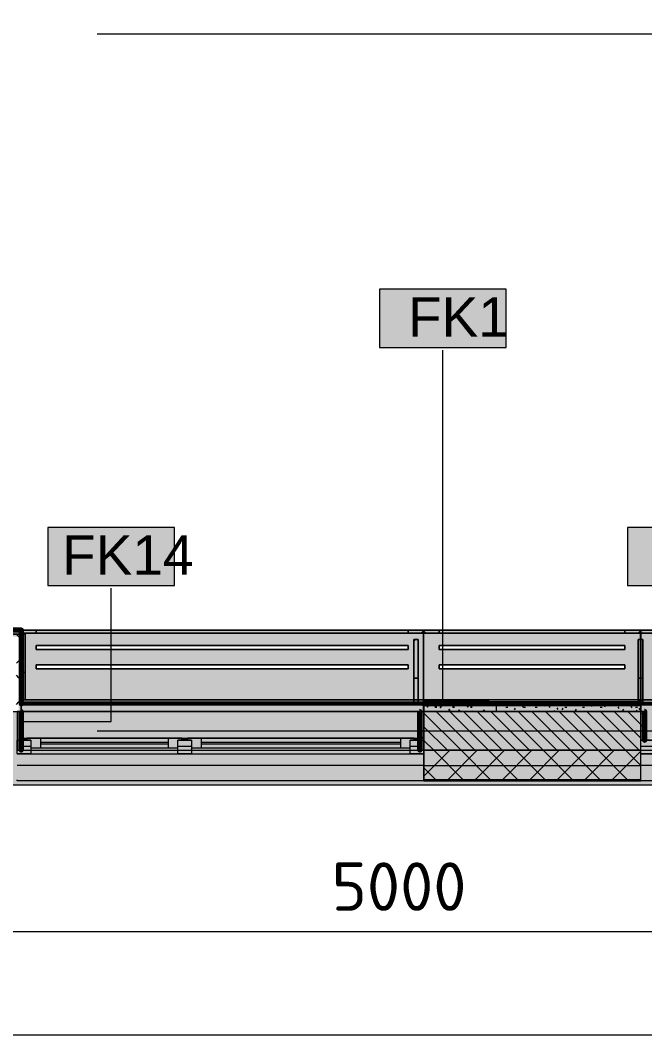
# Model space of a CAD drawing. Header units: millimetres. Extents: x -3817 to 677485, y -22715 to 103890.
# Drawn here: x 34130 to 37354, y 343 to 5581 of the extents above; entities that cross this region are included whole.
import ezdxf

# ---------------------------------------------------------------- set-up
doc = ezdxf.new("R2010")
doc.units = ezdxf.units.MM
doc.layers.add('PDF _Геометрия', color=7, linetype='Continuous', true_color=0x1d1d1d)
doc.layers.add('PDF _Сплошная заливка', color=7, linetype='Continuous', true_color=0xffffff)
doc.layers.add('PDF _Текст', color=7, linetype='Continuous')
doc.styles.add('PDF GOST-Common', font='arial.ttf')
doc.styles.add('PDF ISOCPEUR', font='isocpeur.ttf')

msp = doc.modelspace()

# ---------------------------------------------------------------- hatches: boundary and pattern name
at = {"layer": 'PDF _Сплошная заливка', "transparency": 33554559}
for points in [[(34131.7, 2411.3), (34135.3, 2412.3), (34134.3, 2431.3), (33233.3, 2431.3), (33233.3, 2411.3), (34122.2, 2411.3)], [(34059.3, 2398.8), (34134.3, 2398.8), (34134.3, 2411.3), (33853.3, 2411.3), (33853.3, 2398.8)], [(34134.3, 2011.3), (34134.3, 2398.8), (34121.8, 2398.8), (34121.8, 2011.3), (34131.9, 2011.3)], [(36556.1, 2011.3), (37333.3, 2011.3), (37333.3, 2051.3), (36213.3, 2051.3), (36213.3, 2011.3)], [(37331.9, 2052.3), (37333.3, 2052.3), (37331.9, 2072.3), (37320.8, 2072.3), (37320.8, 2052.3)], [(34943.3, 1823.3), (34943.3, 1863.3), (34963.3, 1863.3), (34963.3, 1873.3), (34163.3, 1872.4), (34163.3, 1863.3), (34183.3, 1863.3), (34183.3, 1823.3)], [(35013.3, 1823.3), (36143.3, 1823.3), (36143.3, 1863.3), (36163.3, 1863.3), (36163.3, 1873.3), (34993.3, 1872.4), (34993.3, 1863.3), (35013.3, 1863.3), (35013.3, 1831.3)], [(38163.3, 1811.3), (38233.3, 1811.3), (38233.3, 1863.3), (38213.3, 1863.3), (38213.3, 1831.3), (38163.3, 1831.3), (38163.3, 1823.3), (37403.3, 1823.3), (37403.3, 1831.3), (37333.3, 1831.3), (37333.3, 1811.3), (37403.3, 1811.3)], [(34113.3, 1653.4), (36213.3, 1653.4), (36213.3, 1811.3), (34113.3, 1811.3), (34113.3, 1658.3)], [(35013.3, 1811.3), (36192.3, 1811.3), (36192.3, 1831.3), (36143.3, 1831.3), (36143.3, 1823.3), (35013.3, 1823.3), (35013.3, 1831.3), (34943.3, 1831.3), (34943.3, 1823.3), (34183.3, 1823.3), (34183.3, 1831.3), (34134.3, 1831.3), (34134.3, 1811.3), (34943.3, 1811.3)], [(37333.3, 1653.4), (38233.3, 1653.4), (38233.3, 1811.3), (37333.3, 1811.3), (37333.3, 1658.3)], [(16753.3, 1631.4), (39003.3, 1631.4), (39003.3, 1653.4), (133.3, 1653.4), (133.3, 1631.4), (16175.8, 1631.4)]]:
    msp.add_hatch(color=256, dxfattribs=at).paths.add_polyline_path(points)
at = {"layer": 'PDF _Сплошная заливка', "true_color": 0xf4f2ee, "transparency": 33554559}
h = msp.add_hatch(color=7, dxfattribs=at)
h.paths.add_polyline_path([(34147.7, 2416.3), (34211.9, 2416.3), (34211.7, 2432.3), (34135.3, 2431.3), (34135.3, 2428.8)], flags=0)
h.paths.add_polyline_path([(36131.9, 2416.3), (36195.9, 2416.3), (36211.6, 2432.3), (36131.9, 2432.3), (36131.9, 2429.2)], flags=0)
at = {"layer": 'PDF _Сплошная заливка', "true_color": 0xeae6de, "transparency": 33554559}
h = msp.add_hatch(color=254, dxfattribs=at)
h.paths.add_polyline_path([(34154.8, 2072.4), (36160.8, 2072.4), (36160.8, 2384.3), (36184.8, 2384.3), (36184.8, 2072.4), (36211.7, 2073), (36211.7, 2416.3), (34135.3, 2416.3), (34135.3, 2412.3), (34154.8, 2412.3), (34154.8, 2118.6)], flags=0)
h.paths.add_polyline_path([(36131.9, 2232.3), (34211.7, 2232.3), (34211.7, 2252.3), (36131.9, 2252.3)], flags=0)
h.paths.add_polyline_path([(35197.4, 2332.3), (34211.7, 2332.3), (34211.7, 2352.3), (36131.9, 2352.3), (36131.9, 2332.3), (36081.9, 2332.3)], flags=0)
at = {"layer": 'PDF _Сплошная заливка', "true_color": 0xf9f8f6, "transparency": 33554559}
h = msp.add_hatch(color=7, dxfattribs=at)
h.paths.add_polyline_path([(34154.8, 2212.3), (34154.8, 2403.5), (34147.7, 2412.3), (34135.3, 2411.3), (34135.3, 2212.3)], flags=0)
h.paths.add_polyline_path([(34154.8, 2409.3), (34154.8, 2412.3), (34151.7, 2412.3)], flags=0)
for points in [[(35197.4, 2416.3), (36131.9, 2416.3), (36131.9, 2432.3), (34211.9, 2432.3), (34211.9, 2416.3), (34518, 2416.3)], [(36556.1, 2416.3), (37251.9, 2416.3), (37251.9, 2432.3), (36291.9, 2432.3), (36291.9, 2416.3), (36364.6, 2416.3)]]:
    msp.add_hatch(color=7, dxfattribs=at).paths.add_polyline_path(points)
at = {"layer": 'PDF _Сплошная заливка', "true_color": 0xf4f2ee, "transparency": 33554559}
h = msp.add_hatch(color=7, dxfattribs=at)
h.paths.add_polyline_path([(36291.7, 2416.3), (36291.9, 2416.3), (36291.7, 2432.3), (36211.9, 2432), (36227.7, 2416.3)], flags=0)
h.paths.add_polyline_path([(36211.9, 2416.3), (36218.8, 2416.3), (36211.9, 2431.7), (36211.9, 2416.3)], flags=0)
h.paths.add_polyline_path([(37315.9, 2416.3), (37331.9, 2432.3), (37251.9, 2432.3), (37251.9, 2416.3)], flags=0)
h.paths.add_polyline_path([(37331.9, 2416.3), (37331.9, 2432.3), (37324.8, 2416.3)], flags=0)
at = {"layer": 'PDF _Сплошная заливка', "true_color": 0xeae6de, "transparency": 33554559}
h = msp.add_hatch(color=254, dxfattribs=at)
h.paths.add_polyline_path([(36291.7, 2072.3), (37320.8, 2074.1), (37320.8, 2384.3), (37331.9, 2384.3), (37331.9, 2416.3), (36211.9, 2416.3), (36211.9, 2072.3)], flags=0)
h.paths.add_polyline_path([(36556.1, 2232.3), (36291.7, 2232.3), (36291.7, 2252.3), (37251.9, 2252.3), (37251.9, 2232.3)], flags=0)
h.paths.add_polyline_path([(37231.9, 2332.3), (36291.7, 2332.3), (36291.7, 2352.3), (37251.9, 2352.3), (37251.9, 2332.3)], flags=0)
at = {"layer": 'PDF _Сплошная заливка', "true_color": 0xf4f2ee, "transparency": 33554559}
h = msp.add_hatch(color=7, dxfattribs=at)
h.paths.add_polyline_path([(37413, 2416.3), (37413.3, 2416.3), (37413, 2432.3), (37333.3, 2432), (37349, 2416.3)], flags=0)
h.paths.add_polyline_path([(37340.1, 2416.3), (37345.8, 2416.3), (37333.3, 2431.7), (37333.3, 2416.3)], flags=0)
h.paths.add_polyline_path([(38197.3, 2416.3), (38213.3, 2432.3), (38132.9, 2432.3), (38133.5, 2416.3)], flags=0)
h.paths.add_polyline_path([(38213.3, 2416.3), (38213.3, 2432.3), (38200.5, 2416.3), (38206.2, 2416.3)], flags=0)
at = {"layer": 'PDF _Сплошная заливка', "true_color": 0xeae6de, "transparency": 33554559}
h = msp.add_hatch(color=254, dxfattribs=at)
h.paths.add_polyline_path([(38212.3, 2072.3), (38213.3, 2416.3), (37333.3, 2416.3), (37333.3, 2384.3), (37344.8, 2384.3), (37344.8, 2072.3), (38160.8, 2072.3), (38160.8, 2333.3), (38184.8, 2331.3), (38184.8, 2072.3)], flags=0)
h.paths.add_polyline_path([(38133.5, 2232.3), (37413, 2232.3), (37413, 2252.3), (38133.5, 2252.3)], flags=0)
h.paths.add_polyline_path([(37413, 2332.3), (37413, 2352.3), (38133.5, 2352.3), (38133.5, 2332.3), (37448.6, 2332.3)], flags=0)
at = {"layer": 'PDF _Сплошная заливка', "true_color": 0xf9f8f6, "transparency": 33554559}
h = msp.add_hatch(color=7, dxfattribs=at)
h.paths.add_polyline_path([(36162.1, 2184.3), (36184.8, 2184.3), (36184.8, 2384.3), (36173.5, 2384.3), (36160.8, 2368.4), (36160.8, 2184.3)], flags=0)
h.paths.add_polyline_path([(36160.8, 2381.2), (36163.9, 2384.3), (36160.8, 2384.3)], flags=0)
at = {"layer": 'PDF _Сплошная заливка', "true_color": 0xf4f2ee, "transparency": 33554559}
msp.add_hatch(color=7, dxfattribs=at).paths.add_polyline_path([(36160.8, 2052.3), (36184.8, 2052.3), (36184.8, 2184.3), (36160.8, 2184.3), (36160.8, 2072.3)])
h = msp.add_hatch(color=7, dxfattribs=at)
h.paths.add_polyline_path([(37344.8, 2052.3), (37344.8, 2184.3), (37333, 2184.3), (37333.3, 2052.3)], flags=0)
h.paths.add_polyline_path([(37320.8, 2072.3), (37331.9, 2072.3), (37331.9, 2184.3), (37320.8, 2184.3), (37320.8, 2074.1)], flags=0)
at = {"layer": 'PDF _Сплошная заливка', "transparency": 33554559}
h = msp.add_hatch(color=256, dxfattribs=at)
h.paths.add_polyline_path([(25678.3, 1831.3), (25678.3, 1863.3), (25657.3, 1863.3), (25657.3, 1872.3), (25628.3, 1872.3), (25628.3, 1863.3), (25608.3, 1863.3), (25608.3, 1831.3), (25658.3, 1831.3)], flags=0)
h.paths.add_polyline_path([(23708.3, 1831.3), (23778.3, 1831.3), (23778.3, 1863.3), (23758.3, 1863.3), (23758.3, 1872.3), (23728.3, 1872.3), (23728.3, 1863.3), (23708.3, 1863.3)], flags=0)
h.paths.add_polyline_path([(22948.3, 1831.3), (22948.3, 1863.3), (22928.3, 1863.3), (22928.3, 1872.3), (22899.3, 1872.3), (22897.5, 1863.3), (22878.3, 1863.3), (22878.3, 1831.3), (22928.3, 1831.3)], flags=0)
h.paths.add_polyline_path([(38213.3, 1831.3), (38212.3, 1872.3), (38183.3, 1872.3), (38183.3, 1863.3), (38163.3, 1863.3), (38163.3, 1831.3)], flags=0)
h.paths.add_polyline_path([(37403.3, 1831.3), (37403.3, 1863.3), (37383.3, 1863.3), (37383.3, 1872.3), (37354.3, 1872.3), (37353.3, 1863.3), (37333.3, 1863.3), (37333.3, 1831.3)], flags=0)
h.paths.add_polyline_path([(26653.3, 1831.3), (26723.3, 1831.3), (26723.3, 1863.3), (26703.3, 1863.3), (26703.3, 1872.3), (26674.3, 1872.3), (26673, 1863.3), (26653.3, 1863.3)], flags=0)
h.paths.add_polyline_path([(27532.3, 1831.3), (27553.3, 1831.3), (27553, 1863.3), (27532.3, 1863.3), (27532.3, 1872.3), (27503.3, 1872.3), (27503.3, 1863.3), (27483.3, 1863.3), (27483.3, 1831.3), (27503.3, 1831.3)], flags=0)
h.paths.add_polyline_path([(36163.3, 1831.3), (36192.3, 1831.3), (36192.3, 1872.4), (36163.3, 1870.4), (36163.3, 1863.3), (36143.3, 1863.3), (36143.3, 1831.3)], flags=0)
h.paths.add_polyline_path([(21803.3, 1831.3), (21853.3, 1831.3), (21853.3, 1863.3), (21832.3, 1863.3), (21832.3, 1872.3), (21803.3, 1872.3), (21803.3, 1863.3), (21783.3, 1863.3), (21783.3, 1831.3)], flags=0)
h.paths.add_polyline_path([(35013.3, 1831.3), (35013.3, 1863.3), (34993.3, 1863.3), (34993.3, 1872.4), (34963.3, 1872.4), (34963.3, 1863.3), (34943.3, 1863.3), (34943.3, 1831.3), (34993.3, 1831.3)], flags=0)
h.paths.add_polyline_path([(21023.3, 1831.3), (21023.3, 1863.3), (21003.3, 1863.3), (21003.3, 1872.3), (20974.3, 1872.3), (20973.3, 1863.3), (20953.3, 1863.3), (20953.5, 1831.3), (21003.3, 1831.3)], flags=0)
h.paths.add_polyline_path([(34183.3, 1831.3), (34183.3, 1863.3), (34163.3, 1863.3), (34163.3, 1872.4), (34134.3, 1872.4), (34134.3, 1831.3), (34163.3, 1831.3)], flags=0)
h.paths.add_polyline_path([(18333.3, 1851.3), (18333.3, 1831.3), (18403.3, 1831.3), (18403.3, 1852.9)], flags=0)
h.paths.add_polyline_path([(19553.3, 1831.3), (19603.3, 1831.3), (19603.3, 1863.3), (19582.3, 1863.3), (19582.3, 2016.3), (17524.3, 2016.3), (17523.3, 1863.3), (17503.3, 1863.3), (17503.3, 1831.3), (17573.3, 1833), (17573.3, 1863.3), (17553.3, 1863.3), (17553.3, 1873.3), (18353.3, 1873.3), (18353.3, 1863.3), (18333.3, 1863.3), (18333.3, 1851.3), (18403.3, 1852.9), (18403.3, 1863.3), (18383.3, 1863.3), (18383.3, 1873.3), (19553.3, 1873.3), (19553.3, 1863.3), (19533.3, 1863.3), (19533.3, 1831.3)], flags=0)
h.paths.add_polyline_path([(29453, 1831.3), (29453, 1863.3), (29432, 1863.3), (29432, 1872.3), (29403, 1872.3), (29403, 1863.3), (29383, 1863.3), (29383, 1831.3), (29433, 1831.3)], flags=0)
h.paths.add_polyline_path([(28574, 1831.3), (28623, 1831.3), (28623, 1863.3), (28603, 1863.3), (28603, 1872.3), (28574, 1872.3), (28573, 1863.3), (28553, 1863.3), (28553.2, 1831.3), (28573, 1831.3)], flags=0)
h.paths.add_polyline_path([(33203.3, 1831.3), (33253.3, 1831.3), (33253.3, 1863.3), (33232.3, 1863.3), (33232.3, 1872.3), (33203.3, 1872.3), (33203.3, 1863.3), (33183.3, 1863.3), (33183.3, 1831.3)], flags=0)
h.paths.add_polyline_path([(30453.3, 1831.3), (30523.3, 1831.3), (30523.3, 1863.3), (30503.3, 1863.3), (30503.3, 1872.3), (30474.3, 1872.3), (30473.3, 1863.3), (30453.3, 1863.3)], flags=0)
h.paths.add_polyline_path([(31353.3, 1831.3), (31353.3, 1863.3), (31333.3, 1863.3), (31333.3, 1872.3), (31303.3, 1872.3), (31303.3, 1863.3), (31283.3, 1863.3), (31283.3, 1831.3), (31333.3, 1831.3)], flags=0)
h.paths.add_polyline_path([(16753.3, 1831.3), (16753.3, 1863.3), (16732.3, 1863.3), (16733.3, 2011.3), (16753.3, 2011.3), (16753.3, 2016.3), (16020.3, 2016.3), (15853.3, 2051.3), (15853.3, 2011.3), (15874.3, 2011.3), (15873.3, 1863.3), (15853.3, 1863.3), (15853.3, 1831.3), (15923.3, 1831.3), (15923.3, 1863.3), (15903.3, 1863.3), (15903.3, 1873.3), (16703.3, 1873.3), (16703.3, 1863.3), (16683.3, 1863.3), (16683.3, 1831.3)], flags=0)
h.paths.add_polyline_path([(13003.3, 1831.3), (13073.3, 1831.3), (13073.3, 1863.3), (13053.3, 1863.3), (13053.3, 1873.3), (13853.3, 1873.3), (13853.3, 1863.3), (13833.3, 1863.3), (13833.3, 1831.3), (13903.3, 1831.3), (13903.3, 1863.3), (13883.3, 1863.3), (13883.3, 1873.3), (15053.3, 1873.3), (15053.3, 1863.3), (15033.3, 1863.3), (15033.3, 1831.3), (15103.3, 1831.3), (15103.3, 1863.3), (15082.3, 1863.3), (15082.3, 2051.2), (14752.4, 2016.3), (13024.1, 2016.3), (13023.3, 1863.3), (13006.2, 1863.3)], flags=0)
h.paths.add_polyline_path([(12253.3, 1831.3), (12253.3, 1863.3), (12232.3, 1863.3), (12233.3, 2011.3), (12403.3, 2011.3), (12403.3, 2051.3), (12383.3, 2051.3), (12383.3, 2016.3), (10528, 2016.3), (10173.3, 2051.3), (10173.3, 1863.3), (10153.3, 1863.3), (10153.3, 1831.3), (10223.3, 1831.3), (10223.3, 1863.3), (10203.3, 1863.3), (10203.3, 1873.3), (11003.3, 1873.3), (11003.3, 1863.3), (10983.3, 1863.3), (10983.3, 1831.3), (11053.3, 1831.3), (11053.3, 1863.3), (11033.3, 1863.3), (11033.3, 1873.3), (12203.3, 1873.3), (12203.3, 1863.3), (12183.3, 1863.3), (12183.3, 1831.3)], flags=0)
h.paths.add_polyline_path([(9403, 1831.3), (9403, 1863.3), (9382, 1863.3), (9383, 2011.3), (9582, 2012.3), (9582, 2016.3), (8523, 2016.3), (8523, 2051.3), (8503.3, 2051.3), (8503.3, 2011.3), (8524, 2011.3), (8523, 1863.3), (8503.3, 1863.3), (8503.3, 1831.3), (8573, 1831.3), (8573, 1863.3), (8553, 1863.3), (8553, 1873.3), (9353, 1873.3), (9353, 1863.3), (9333, 1863.3), (9333, 1831.3), (9383, 1831.3)], flags=0)
h.paths.add_polyline_path([(4803.3, 1831.3), (4873.3, 1831.3), (4873.3, 1863.3), (4853.3, 1863.3), (4853.3, 1873.3), (7023.3, 1873.3), (7023.3, 1863.3), (7003.3, 1863.3), (7003.3, 1831.3), (7073.3, 1831.3), (7073.3, 1863.3), (7052.3, 1863.3), (7052.3, 2016.3), (3994.3, 2016.3), (3993.3, 1851.3), (3973.3, 1851.3), (3973.3, 1831.3), (4043.3, 1831.3), (4043.3, 1863.3), (4023.3, 1863.3), (4023.3, 1873.3), (4823.3, 1873.3), (4823.3, 1863.3), (4803.3, 1863.3)], flags=0)
h.paths.add_polyline_path([(26653.3, 2011.3), (26671.8, 2011.3), (26671.8, 2051.3), (26653.3, 2050.9)], flags=0)
h.paths.add_polyline_path([(26403.3, 2011.3), (26596.8, 2011.3), (26596.8, 2051.3), (26403.3, 2051.3), (26403.3, 2044.9)], flags=0)
h.paths.add_polyline_path([(30053, 2011.3), (30398.3, 2011.3), (30398.3, 2051.3), (30053, 2051.3)], flags=0)
h.paths.add_polyline_path([(27553, 2011.3), (27553.2, 2011.3), (27553, 2034.6)], flags=0)
h.paths.add_polyline_path([(29433, 2011.3), (29453, 2011.3), (29453, 2051.3), (29433, 2051.3)], flags=0)
h.paths.add_polyline_path([(25678.3, 2011.3), (25678.3, 2051.3), (25657.5, 2051.3), (25658.3, 2011.3)], flags=0)
h.paths.add_polyline_path([(33853.3, 2011.3), (34059.3, 2011.3), (34059.3, 2051.3), (33853.3, 2051.3)], flags=0)
h.paths.add_polyline_path([(36211.9, 2011.3), (36213.3, 2011.3), (36211.9, 2051.3)], flags=0)
h.paths.add_polyline_path([(15496.5, 2011.3), (15778.3, 2011.3), (15778.3, 2051.3), (15178.3, 2051.3), (15178.3, 2011.3), (15430.5, 2011.3)], flags=0)
h.paths.add_polyline_path([(22897.5, 2011.3), (22897.5, 2051.3), (22878.3, 2051.3), (22878.3, 2011.3)], flags=0)
h.paths.add_polyline_path([(22753.3, 2011.3), (22823.3, 2011.3), (22823.3, 2051.3), (22753.3, 2051.3)], flags=0)
h.paths.add_polyline_path([(22153.3, 2011.3), (22153.3, 2051.3), (21928.3, 2051.3), (21928.3, 2011.3)], flags=0)
h.paths.add_polyline_path([(10061.7, 2011.3), (10078.3, 2011.3), (10078.3, 2051.3), (9678, 2051.3), (9678, 2011.3), (9869.6, 2011.3)], flags=0)
h.paths.add_polyline_path([(26672.8, 2011.3), (26673, 2011.3), (26672.8, 2051.3)], flags=0)
h.paths.add_polyline_path([(16903.3, 2011.3), (16903.3, 2051.3), (16828.3, 2051.3), (16828.3, 2011.3), (16855.1, 2011.3)], flags=0)
h.paths.add_polyline_path([(30473.3, 2011.3), (30473.3, 2051.3), (30453.3, 2051.3), (30453.3, 2011.3)], flags=0)
h.paths.add_polyline_path([(33253.3, 2011.3), (33253.3, 2051.3), (33233.3, 2051.3), (33233.3, 2011.3)], flags=0)
h.paths.add_polyline_path([(7903.3, 2011.3), (7903.3, 2051.3), (7148.3, 2051.3), (7148.3, 2011.3), (7224.2, 2011.3)], flags=0)
at = {"layer": 'PDF _Сплошная заливка', "true_color": 0xeae6de, "transparency": 33554559}
h = msp.add_hatch(color=254, dxfattribs=at)
h.paths.add_polyline_path([(36163.3, 1872.4), (36192.3, 1873.3), (36193.3, 2011.3), (36211.9, 2011.3), (36211.9, 2051.3), (34134.3, 2051.3), (34134.3, 1872.4), (36163.3, 1873.3)], flags=0)
h.paths.add_polyline_path([(34211.7, 2052.3), (36160.8, 2052.3), (36160.8, 2072.4), (34135.3, 2072.3), (34135.3, 2052.3), (34178.4, 2052.3)], flags=0)
h.paths.add_polyline_path([(36184.8, 2052.3), (36211.9, 2052.3), (36211.7, 2072.4), (36184.8, 2072.3)], flags=0)
h = msp.add_hatch(color=254, dxfattribs=at)
h.paths.add_polyline_path([(37354.3, 1872.3), (38212.3, 1873.3), (38212.3, 2051.3), (37333.3, 2051.3), (37333.3, 2011.3), (37354.3, 2011.3), (37354.3, 1873.3)], flags=0)
h.paths.add_polyline_path([(37914.7, 2052.3), (38160.8, 2052.3), (38160.8, 2072.3), (37344.8, 2072.3), (37344.8, 2052.3), (37413, 2052.3)], flags=0)
h.paths.add_polyline_path([(38212.3, 2052.3), (38211.7, 2072.3), (38184.8, 2072.3), (38184.8, 2052.3), (38212.2, 2052.3)], flags=0)
at = {"layer": 'PDF _Сплошная заливка', "transparency": 33554559}
h = msp.add_hatch(color=256, dxfattribs=at)
h.paths.add_polyline_path([(33853.3, 1811.3), (34113.3, 1811.3), (34113.3, 2011.3), (33853.3, 2011.2), (33853.3, 1811.4)], flags=0)
h.paths.add_polyline_path([(36213.3, 1811.3), (37333.3, 1811.3), (37333.3, 2011.3), (36213.3, 2011.3), (36213.3, 1831.3)], flags=0)
h = msp.add_hatch(color=256, dxfattribs=at)
h.paths.add_polyline_path([(30453.3, 1661.3), (30453.3, 1811.3), (29453, 1811.3), (29453, 1661.3)], flags=0)
h.paths.add_polyline_path([(36213.3, 1661.3), (37333.3, 1661.3), (37333.3, 1811.3), (36213.3, 1811.3), (36213.3, 1721.1)], flags=0)
h.paths.add_polyline_path([(38233.3, 1661.3), (39003.3, 1661.3), (39003.3, 1811.3), (38233.3, 1811.3), (38233.3, 1726.1)], flags=0)
h.paths.add_polyline_path([(25686.6, 1661.3), (26653.3, 1661.3), (26653.3, 1811.3), (25678.3, 1811.3), (25678.3, 1661.3)], flags=0)
h.paths.add_polyline_path([(28553, 1661.3), (28553, 1811.3), (27553.3, 1811.3), (27553.3, 1661.3), (28404, 1661.3)], flags=0)
h.paths.add_polyline_path([(1230.3, 1661.3), (3973.3, 1661.3), (3973.3, 1811.3), (-16.7, 1811.3), (-16.7, 1661.3), (353.3, 1661.3)], flags=0)
h.paths.add_polyline_path([(12253.3, 1661.3), (13003.3, 1663.4), (13003.3, 1811.3), (12253.3, 1811.3), (12253.3, 1661.5)], flags=0)
h.paths.add_polyline_path([(15103.3, 1661.3), (15853.3, 1661.3), (15853.3, 1811.3), (15103.3, 1811.3), (15103.3, 1668.6)], flags=0)
h.paths.add_polyline_path([(16753.3, 1661.3), (17503.3, 1661.3), (17503.3, 1811.3), (16753.3, 1811.3), (16753.3, 1672.7)], flags=0)
h.paths.add_polyline_path([(19603.3, 1661.3), (20953.3, 1661.3), (20953.3, 1811.3), (19603.3, 1811.3), (19603.3, 1679.8)], flags=0)
h.paths.add_polyline_path([(33838.7, 1661.3), (34113.3, 1661.3), (34113.3, 1811.3), (33253.3, 1811.3), (33253.3, 1661.3)], flags=0)
h.paths.add_polyline_path([(21853.3, 1661.3), (22878.3, 1661.3), (22878.3, 1811.3), (21853.3, 1811.3), (21853.3, 1685.4)], flags=0)
h.paths.add_polyline_path([(9403, 1661.3), (10153.3, 1661.3), (10153.3, 1811.3), (9403, 1811.3), (9403, 1793.3)], flags=0)
h.paths.add_polyline_path([(8503, 1661.3), (8503, 1811.3), (7073.3, 1811.3), (7073.3, 1661.3), (7903.3, 1661.3)], flags=0)
h = msp.add_hatch(color=256, dxfattribs=at)
h.paths.add_polyline_path([(33838.7, 1653.4), (34113.3, 1653.4), (34113.3, 1658.3), (33253.3, 1658.3), (33253.3, 1653.4)], flags=0)
h.paths.add_polyline_path([(36213.3, 1653.4), (37333.3, 1653.4), (37333.3, 1658.3), (36213.3, 1658.3)], flags=0)
h.paths.add_polyline_path([(38233.3, 1653.4), (39003.3, 1653.4), (39003.3, 1658.3), (38233.3, 1658.3)], flags=0)
h.paths.add_polyline_path([(29453, 1653.4), (30453.3, 1653.4), (30453.3, 1658.3), (29453, 1658.3)], flags=0)
h.paths.add_polyline_path([(28404, 1653.4), (28553, 1653.4), (28553, 1658.3), (27553.3, 1658.3), (27553.3, 1653.4)], flags=0)
h.paths.add_polyline_path([(25686.6, 1653.4), (26653.3, 1653.4), (26653.3, 1658.3), (25678.3, 1658.3), (25678.3, 1653.4)], flags=0)
h.paths.add_polyline_path([(16753.3, 1653.4), (17503.3, 1653.4), (17503.3, 1658.3), (16753.3, 1658.3)], flags=0)
h.paths.add_polyline_path([(12253.3, 1653.4), (13003.3, 1653.4), (13003.3, 1658.3), (12253.3, 1658.3)], flags=0)
h.paths.add_polyline_path([(15103.3, 1653.4), (15853.3, 1653.4), (15853.3, 1658.3), (15103.3, 1658.3)], flags=0)
h.paths.add_polyline_path([(20953.3, 1653.4), (20953.3, 1658.3), (19603.3, 1658.3), (19603.3, 1653.4), (20251.9, 1653.4)], flags=0)
h.paths.add_polyline_path([(21853.3, 1653.4), (22878.3, 1653.4), (22878.3, 1658.3), (21853.3, 1658.3)], flags=0)
h.paths.add_polyline_path([(7903.3, 1653.4), (8503, 1653.4), (8503, 1658.3), (7073.3, 1658.3), (7073.3, 1653.4)], flags=0)
h.paths.add_polyline_path([(3973.3, 1653.4), (3973.3, 1658.3), (-24.7, 1658.3), (-24.7, 1653.4), (3753.3, 1653.4)], flags=0)
h.paths.add_polyline_path([(9403, 1653.4), (10153.3, 1653.4), (10153.3, 1658.3), (9403, 1658.3), (9403, 1654.4)], flags=0)
h = msp.add_hatch(color=256, dxfattribs=at)
h.paths.add_polyline_path([(36556.1, 1658.3), (37333.3, 1658.3), (37333.3, 1661.3), (36213.3, 1661.3), (36213.3, 1658.3)], flags=0)
h.paths.add_polyline_path([(25686.6, 1658.3), (26653.3, 1658.3), (26653.3, 1661.3), (25678.3, 1661.3), (25678.3, 1658.3)], flags=0)
h.paths.add_polyline_path([(39003.3, 1658.3), (39003.3, 1661.3), (38233.3, 1661.3), (38233.3, 1658.3)], flags=0)
h.paths.add_polyline_path([(15103.3, 1658.3), (15853.3, 1658.3), (15853.3, 1661.3), (15103.3, 1661.3)], flags=0)
h.paths.add_polyline_path([(16753.3, 1658.3), (17503.3, 1658.3), (17503.3, 1661.3), (16753.3, 1661.3)], flags=0)
h.paths.add_polyline_path([(33853, 1658.3), (34113.3, 1658.3), (34113.3, 1661.3), (33253.3, 1661.3), (33253.3, 1658.3), (33838.7, 1658.3)], flags=0)
h.paths.add_polyline_path([(7903.3, 1658.3), (8503, 1658.3), (8503, 1661.3), (7073.3, 1661.3), (7073.3, 1658.3)], flags=0)
h.paths.add_polyline_path([(21853.3, 1658.3), (22878.3, 1658.3), (22878.3, 1661.3), (21853.3, 1661.3)], flags=0)
h.paths.add_polyline_path([(29453, 1658.3), (30453.3, 1658.3), (30453.3, 1661.3), (29453, 1661.3)], flags=0)
h.paths.add_polyline_path([(20251.9, 1658.3), (20953.3, 1658.3), (20953.3, 1661.3), (19603.3, 1661.3), (19603.3, 1658.3)], flags=0)
h.paths.add_polyline_path([(27553.3, 1658.3), (28553, 1658.3), (28553, 1661.3), (27553.3, 1661.3)], flags=0)
h.paths.add_polyline_path([(12253.3, 1658.3), (13003.3, 1658.3), (13003.3, 1661.3), (12253.3, 1661.3)], flags=0)
h.paths.add_polyline_path([(-16.7, 1658.3), (3973.3, 1658.3), (3973.3, 1661.3), (-16.7, 1661.3), (-19.7, 1658.3)], flags=0)
h.paths.add_polyline_path([(9403, 1658.3), (10153.3, 1658.3), (10153.3, 1661.3), (9403, 1661.3)], flags=0)

# ---------------------------------------------------------------- linework, layer by layer
at = {"layer": 'PDF _Геометрия', "color": 9, "lineweight": 9, "true_color": 0xc0c0c0}
for points in [[(39273.4, 1631.4), (133.3, 1631.4), (-46.7, 1631.4), (-46.7, 5581.4), (-24.7, 5581.4)], [(33233.3, 2431.3), (33233.3, 2411.3), (33233.3, 2061.3), (33253.3, 2061.3), (33253.3, 2411.3), (34134.3, 2411.3)], [(34135.3, 2411.3), (34135.3, 2431.3), (34135.3, 2432.3), (34134.3, 2432.3)], [(36213.3, 1661.3), (36213.3, 1811.3), (36213.3, 1653.4), (37333.3, 1653.4), (37333.3, 1811.3), (38233.3, 1811.3), (38233.3, 1653.4), (37333.3, 1653.4), (37333.3, 1811.3), (37333.3, 2011.3), (37333.3, 2051.3)], [(36213.3, 2011.3), (36213.3, 2051.3), (36213.3, 2011.3), (36213.3, 2051.3), (36213.3, 2011.3), (36213.3, 1811.3)], [(36588.4, 2011.3), (36588.4, 2051.3), (36550.4, 2051.3)], [(34183.3, 1831.3), (34134.3, 1831.3)], [(34134.3, 1811.3), (36192.3, 1811.3)], [(35013.3, 1831.3), (34943.3, 1831.3)], [(36192.3, 1831.3), (36143.3, 1831.3)], [(37403.3, 1831.3), (37333.3, 1831.3)], [(36213.3, 1658.3), (36213.3, 1653.4), (34113.3, 1653.4), (34113.3, 1658.3)]]:
    msp.add_lwpolyline(points, dxfattribs=at)
at = {"layer": 'PDF _Геометрия', "color": 253, "lineweight": 9, "true_color": 0xaaaaaa}
for points in [[(34526.9, 5511.3), (36233.3, 5511.3), (38733.3, 5511.3)], [(34526.9, 1911.3), (36233.3, 1911.3), (38733.3, 1911.3)], [(34183.3, 1863.3), (34134.3, 1863.3)], [(34233.3, 1853.3), (34893.3, 1853.3)], [(34893.3, 1843.3), (34233.3, 1843.3)], [(35013.3, 1863.3), (34943.3, 1863.3)], [(35063.3, 1853.3), (36093.3, 1853.3)], [(36093.3, 1843.3), (35063.3, 1843.3)], [(36192.3, 1863.3), (36143.3, 1863.3)], [(37403.3, 1863.3), (37333.3, 1863.3)], [(34113.3, 1793.3), (36213.3, 1793.3)], [(37333.3, 1793.3), (38233.3, 1793.3)]]:
    msp.add_lwpolyline(points, dxfattribs=at)
at = {"layer": 'PDF _Геометрия', "color": 7, "lineweight": 9}
for points in [[(36637.9, 4192.1), (35984.7, 4192.1), (35984.7, 3892.1), (36637.9, 3892.1)], [(34925.6, 2962.8), (34272.5, 2962.8), (34272.5, 2662.8), (34925.6, 2662.8)], [(37917.3, 2962.8), (37264.2, 2962.8), (37264.2, 2662.8), (37917.3, 2662.8)], [(37333.3, 2011.3), (36588.4, 2011.3), (36213.3, 2011.3)], [(37333.3, 1811.3), (36213.3, 1811.3)]]:
    msp.add_lwpolyline(points, close=True, dxfattribs=at)
for points in [[(36311.3, 2051.8), (36311.3, 3878.2)], [(34146.5, 1960), (34599.1, 1960), (34599.1, 2648.9)], [(34134.3, 2432.3), (34134.3, 2431.3), (34122.2, 2431.3), (33233.3, 2431.3)], [(34134.3, 2411.3), (34135.3, 2411.3)], [(37333.3, 2051.3), (36213.3, 2051.3), (36550.4, 2051.3)], [(36213.3, 2011.3), (36588.4, 2011.3)], [(36213.3, 1732.3), (37333.3, 1732.3)], [(36213.3, 1661.3), (37333.3, 1661.3)], [(36213.3, 1658.3), (37333.3, 1658.3)], [(233.3, 874.9), (3953.3, 874.9), (8253.3, 874.9), (12753.3, 874.9), (14253.3, 874.9), (17253.3, 874.9), (18753.3, 874.9), (22453.3, 874.9), (26153.3, 874.9), (29853.3, 874.9), (33553.3, 874.9), (38553.3, 874.9), (39003.3, 874.9), (39003.3, 994.9)], [(233.3, 342.6), (39123.3, 342.6)]]:
    msp.add_lwpolyline(points, dxfattribs=at)
at = {"layer": 'PDF _Геометрия', "color": 231, "lineweight": 70, "true_color": 0xff80c0}
for points in [[(34134.3, 2411.3), (34134.3, 2051.3), (34135.3, 2051.3), (34135.3, 2411.3), (34135.3, 2431.3), (34135.3, 2432.3), (34134.3, 2432.3), (33233.3, 2432.3), (33232.3, 2432.3), (33232.3, 2052.3), (33233.3, 2052.3), (33233.3, 2431.3)], [(36550.4, 2051.3), (36550.4, 2052.3), (36213.3, 2052.3), (36213.3, 2051.3), (36213.3, 2052.3), (37333.3, 2052.3), (37333.3, 2051.3)]]:
    msp.add_lwpolyline(points, dxfattribs=at)
at = {"layer": 'PDF _Геометрия', "color": 231, "lineweight": 9, "true_color": 0xff80c0}
for points in [[(33233.3, 2431.3), (34122.2, 2431.3), (34134.3, 2431.3), (34134.3, 2432.3)], [(37333.3, 2051.3), (36213.3, 2051.3), (36550.4, 2051.3)]]:
    msp.add_lwpolyline(points, dxfattribs=at)
at = {"layer": 'PDF _Геометрия', "color": 9, "lineweight": 9, "true_color": 0xc0c0c0}
for points in [[(34134.3, 2336.3), (34134.3, 2398.8), (34134.3, 2411.3), (33853.3, 2411.3), (33853.3, 2336.3), (34059.3, 2336.3), (34059.3, 2011.3), (34134.3, 2011.3)], [(34113.3, 2011.3), (34113.3, 1811.3), (34133.3, 1811.3), (34133.3, 2011.3)], [(36193.3, 2011.3), (36193.3, 1811.3), (36213.3, 1811.3), (36213.3, 2011.3)], [(37333.3, 2011.3), (37333.3, 1863.3), (37353.3, 1863.3), (37353.3, 2011.3)]]:
    msp.add_lwpolyline(points, close=True, dxfattribs=at)
at = {"layer": 'PDF _Геометрия', "lineweight": 9}
for points in [[(34134.3, 2385.7), (34121.8, 2398.2), (34121.2, 2398.8), (34108.7, 2411.3)], [(34109.3, 2260.5), (34121.8, 2273), (34134.3, 2285.5)], [(34134.3, 2173.6), (34121.8, 2186.1), (34109.3, 2198.6)], [(34109.3, 2048.4), (34121.8, 2060.9), (34134.3, 2073.4)], [(36555.7, 1661.3), (36405.7, 1811.3), (36213.3, 2003.8)], [(36476.4, 1811.3), (36276.4, 2011.3)], [(36697.1, 1661.3), (36547.1, 1811.3), (36347.1, 2011.3)], [(36617.8, 1811.3), (36417.8, 2011.3)], [(36838.6, 1661.3), (36688.6, 1811.3), (36488.6, 2011.3)], [(36759.3, 1811.3), (36559.3, 2011.3)], [(36980, 1661.3), (36830, 1811.3), (36630, 2011.3)], [(36900.7, 1811.3), (36700.7, 2011.3)], [(37121.4, 1661.3), (36971.4, 1811.3), (36771.4, 2011.3)], [(37042.1, 1811.3), (36842.1, 2011.3)], [(37262.8, 1661.3), (37112.8, 1811.3), (36912.8, 2011.3)], [(37183.5, 1811.3), (36983.5, 2011.3)], [(37333.3, 1732.3), (37254.2, 1811.3), (37054.2, 2011.3)], [(37324.9, 1811.3), (37124.9, 2011.3)], [(37333.3, 1873.7), (37195.7, 2011.3)], [(37333.3, 1944.5), (37266.4, 2011.3)], [(36335, 1811.3), (36213.3, 1933.1)], [(36414.3, 1661.3), (36264.3, 1811.3), (36213.3, 1862.4)], [(36213.3, 1677.5), (36347.1, 1811.3)], [(36338.6, 1661.3), (36488.6, 1811.3)], [(36480, 1661.3), (36630, 1811.3)], [(36621.4, 1661.3), (36771.4, 1811.3)], [(36762.8, 1661.3), (36912.8, 1811.3)], [(36904.2, 1661.3), (37054.2, 1811.3)], [(37045.7, 1661.3), (37195.7, 1811.3)], [(37187.1, 1661.3), (37333.3, 1807.5)], [(36272.9, 1661.3), (36213.3, 1721)], [(37328.5, 1661.3), (37333.3, 1666.1)]]:
    msp.add_lwpolyline(points, dxfattribs=at)
at = {"layer": 'PDF _Геометрия', "color": 8, "lineweight": 9, "true_color": 0x808080}
for points in [[(36211.9, 2432.3), (37331.9, 2432.3), (37331.9, 2072.3), (36211.9, 2072.3), (36211.9, 2011.3), (36211.9, 2072.4), (34135.3, 2072.4), (36211.9, 2072.4), (36211.9, 2432.3), (34131.7, 2432.3), (36211.9, 2432.3)], [(34131.9, 2432.3), (36211.9, 2432.3), (34131.9, 2432.3)], [(34211.9, 2432.3), (36131.9, 2432.3), (34211.9, 2432.3)], [(36211.9, 2432.3), (37331.9, 2432.3), (36211.9, 2432.3)], [(36291.9, 2432.3), (37251.9, 2432.3), (36291.9, 2432.3)], [(37333, 2072.3), (37333, 2432.3), (38213.3, 2432.3), (38213.3, 2332.3), (38213.3, 2432.3), (37333, 2432.3), (37333, 2072.3), (38212.3, 2072.3), (37333.3, 2072.3), (37333.3, 2052.3), (37333.3, 2072.3)], [(37333.3, 2432.3), (38213.3, 2432.3), (37333.3, 2432.3)], [(37320.8, 2052.3), (37320.8, 2072.3), (37320.8, 2052.3)], [(37333.3, 2051.3), (37333.3, 2011.3)]]:
    msp.add_lwpolyline(points, dxfattribs=at)
at = {"layer": 'PDF _Геометрия', "color": 253, "lineweight": 9, "true_color": 0xaba79f}
for points in [[(36211.7, 2416.3), (34135.3, 2416.3), (36211.7, 2416.3)], [(36131.9, 2416.3), (34211.9, 2416.3), (36131.9, 2416.3)], [(36211.7, 2073), (36211.7, 2431.8)], [(36211.9, 2416.3), (36211.9, 2431.7), (36211.9, 2416.3), (37331.9, 2416.3), (36211.9, 2416.3)], [(36211.9, 2431.7), (36211.9, 2072.9)], [(37333.3, 2416.3), (37333.3, 2431.7), (37333.3, 2416.3)], [(36184.8, 2052.3), (36184.8, 2384.3), (36184.8, 2184.3), (36184.8, 2384.3), (36184.8, 2044.3), (36160.8, 2044.3), (36160.8, 2384.3), (36160.8, 2184.3), (36160.8, 2384.3), (36160.8, 2052.3)], [(37344.8, 2052.3), (37344.8, 2384.3), (37344.8, 2184.3), (37344.8, 2384.3), (37344.8, 2044.3), (37333.3, 2044.3)], [(37333.3, 2072.3), (38212.3, 2072.3), (37333, 2072.3)], [(37333.3, 2011.3), (37333.3, 2051.3)]]:
    msp.add_lwpolyline(points, dxfattribs=at)
for points in [[(34154.8, 2412.3), (34135.3, 2412.3)], [(34154.8, 2412.3), (34135.3, 2412.3)], [(34154.8, 2072.4), (34154.8, 2412.3), (34154.8, 2212.3), (34154.8, 2412.3)], [(37251.9, 2416.3), (36291.9, 2416.3)], [(38213.3, 2416.3), (37333.3, 2416.3)], [(36184.8, 2384.3), (36160.8, 2384.3)], [(36184.8, 2384.3), (36160.8, 2384.3)], [(37320.8, 2074.1), (37320.8, 2384.3), (37320.8, 2184.3), (37320.8, 2384.3)], [(37331.9, 2384.3), (37320.8, 2384.3)], [(37331.9, 2384.3), (37320.8, 2384.3)], [(37344.8, 2384.3), (37333, 2384.3)], [(37344.8, 2384.3), (37333, 2384.3)], [(36211.7, 2072.4), (34135.3, 2072.4)], [(34154.8, 2072.3), (34135.3, 2072.3)]]:
    msp.add_lwpolyline(points, close=True, dxfattribs=at)
at = {"layer": 'PDF _Геометрия', "color": 254, "lineweight": 9, "true_color": 0xd5d3cf}
for points in [[(34211.9, 2432.3), (34211.9, 2416.3), (34211.9, 2432.3)], [(36211.9, 2416.3), (36211.9, 2431.7), (36211.9, 2416.3)], [(36291.9, 2432.3), (36291.9, 2416.3), (36291.9, 2432.3)]]:
    msp.add_lwpolyline(points, dxfattribs=at)
for points in [[(36131.9, 2432.3), (36131.9, 2416.3)], [(37251.9, 2432.3), (37251.9, 2416.3)], [(34154.8, 2212.3), (34135.3, 2212.3)], [(36184.8, 2184.3), (36162.1, 2184.3)], [(37331.9, 2184.3), (37320.8, 2184.3)], [(37344.8, 2184.3), (37333, 2184.3)]]:
    msp.add_lwpolyline(points, close=True, dxfattribs=at)
at = {"layer": 'PDF _Геометрия', "color": 8, "lineweight": 9, "true_color": 0x808080}
for points in [[(36211.7, 2432.3), (36211.7, 2072.3), (37331.9, 2072.3), (37331.9, 2432.3)], [(37331.9, 2432.3), (37331.9, 2416.3)], [(34211.7, 2332.3), (34211.7, 2352.3), (36131.9, 2352.3), (36131.9, 2332.3)], [(34211.7, 2332.3), (36131.9, 2332.3), (36131.9, 2352.3), (34211.7, 2352.3)], [(36291.7, 2332.3), (36291.7, 2352.3), (37251.9, 2352.3), (37251.9, 2332.3)], [(36291.7, 2332.3), (37251.9, 2332.3), (37251.9, 2352.3), (36291.7, 2352.3)], [(34211.7, 2232.3), (34211.7, 2252.3), (36131.9, 2252.3), (36131.9, 2232.3)], [(34211.7, 2232.3), (36131.9, 2232.3), (36131.9, 2252.3), (34211.7, 2252.3)], [(36291.7, 2232.3), (36291.7, 2252.3), (37251.9, 2252.3), (37251.9, 2232.3)], [(36291.7, 2232.3), (37251.9, 2232.3), (37251.9, 2252.3), (36291.7, 2252.3)], [(34163.3, 1872.4), (34134.3, 1872.4)], [(34993.3, 1872.4), (34963.3, 1872.4)], [(36192.3, 1872.4), (36163.3, 1872.4)]]:
    msp.add_lwpolyline(points, close=True, dxfattribs=at)
at = {"layer": 'PDF _Геометрия', "color": 9, "lineweight": 9, "true_color": 0xcbc7bf}
msp.add_lwpolyline([(34134.3, 2011.3), (36211.9, 2011.3), (34134.3, 2011.3), (34134.3, 2051.3)], close=True, dxfattribs=at)
for points in [[(34134.3, 2051.3), (36211.9, 2051.3)], [(37333.3, 2011.3), (37333.3, 2051.3), (38213.3, 2051.3), (38213.3, 2011.3), (38213.3, 2051.3)]]:
    msp.add_lwpolyline(points, dxfattribs=at)
at = {"layer": 'PDF _Геометрия', "color": 231, "lineweight": 53, "true_color": 0xeaa7bf}
msp.add_lwpolyline([(36211.9, 2052.3), (34135.3, 2052.3)], close=True, dxfattribs=at)
at = {"layer": 'PDF _Геометрия', "color": 253, "lineweight": 9, "true_color": 0x9b9b9b}
for points in [[(36397.7, 2051.3), (36400.9, 2045.8)], [(36437.5, 2043.4), (36442.5, 2034.6)], [(36517.8, 2044.4), (36521.8, 2051.3)], [(36230.4, 2034.3), (36235.4, 2043.1)], [(36280.7, 2033.3), (36270.6, 2033.3)], [(36298.4, 2030.3), (36303.5, 2039)], [(36343.1, 2024), (36348.1, 2015.3)], [(36372.1, 2033.3), (36362.1, 2033.3)], [(36393.1, 2011.3), (36397.9, 2019.6)], [(36463.6, 2033.3), (36453.5, 2033.3)], [(36463.5, 2011.3), (36465.9, 2015.6)], [(36520.8, 2021), (36525.8, 2012.3)]]:
    msp.add_lwpolyline(points, close=True, dxfattribs=at)
for points in [[(36714.7, 2051), (36714.5, 2051.3)], [(36756.3, 2039.8), (36751.3, 2048.5)], [(36768.2, 2051.3), (36763.5, 2043.3)], [(36824.3, 2043.9), (36820, 2051.3)], [(36836.6, 2047.9), (36831.6, 2039.2)], [(37002, 2040.9), (36997, 2049.6)], [(37082.3, 2046.8), (37077.3, 2038.1)], [(37179.7, 2037.9), (37174.7, 2046.6)], [(36212, 2007.2), (36209.6, 2011.3)], [(36632, 2011.3), (36630.4, 2014)], [(36636.4, 2033.3), (36646.4, 2033.3)], [(36685.3, 2029.7), (36680.3, 2021)], [(36726.9, 2040.9), (36721.9, 2032.2)], [(36727.8, 2033.3), (36737.9, 2033.3)], [(36788.8, 2033.3), (36798.8, 2033.3)], [(36866, 2032.7), (36860.9, 2041.5)], [(36889.4, 2017.5), (36885.9, 2011.3)], [(36907.6, 2021.6), (36902.6, 2030.3)], [(36931, 2028.6), (36926, 2019.9)], [(36941.2, 2033.3), (36951.2, 2033.3)], [(36999, 2024.5), (36994, 2015.8)], [(37032.6, 2033.3), (37042.7, 2033.3)], [(37124.1, 2033.3), (37134.1, 2033.3)], [(37150.4, 2042.8), (37145.3, 2034.1)], [(37221.4, 2026.8), (37216.3, 2035.5)], [(37244.8, 2023.4), (37239.8, 2014.7)], [(37289.4, 2030.9), (37284.4, 2039.6)], [(37306.9, 2033.3), (37317, 2033.3)], [(37312.8, 2019.4), (37308.2, 2011.3)], [(37331, 2019.7), (37326, 2028.4)], [(37337.4, 2002.8), (37347.5, 2002.8)], [(36205, 1990.3), (36199.9, 1981.6)], [(36209.7, 1972.3), (36213.3, 1972.3)], [(37337.4, 1941.8), (37347.5, 1941.8)], [(36200.9, 1922.2), (36195.9, 1913.5)], [(37335.1, 1936.1), (37333.3, 1932.8)], [(36212, 1880.6), (36207, 1871.9)], [(36209.7, 1850.4), (36213.3, 1850.4)], [(37350.9, 1863.3), (37349.4, 1865.9)]]:
    msp.add_lwpolyline(points, dxfattribs=at)
at = {"layer": 'PDF _Геометрия', "color": 231, "lineweight": 53, "true_color": 0xeaa7bf}
msp.add_lwpolyline([(37333.3, 2052.3), (38212.3, 2052.3)], dxfattribs=at)
at = {"layer": 'PDF _Геометрия', "color": 7, "lineweight": 70, "true_color": 0xffd2ff}
for points in [[(34133.3, 2011.3), (34133.3, 1811.3), (34134.3, 1811.3), (34134.3, 2011.3)], [(36192.3, 2011.3), (36192.3, 1811.3), (36193.3, 1811.3), (36193.3, 2011.3)], [(37353.3, 2011.3), (37353.3, 1863.3), (37354.3, 1863.3), (37354.3, 2011.3)]]:
    msp.add_lwpolyline(points, close=True, dxfattribs=at)
at = {"layer": 'PDF _Геометрия', "color": 253, "lineweight": 13, "true_color": 0xaaaaaa}
for points in [[(34113.3, 1793.3), (34113.3, 1863.3), (34183.3, 1863.3), (34183.3, 1793.3)], [(34963.3, 1873.3), (34163.3, 1873.3), (34163.3, 1863.3), (34183.3, 1863.3), (34183.3, 1823.3), (34943.3, 1823.3), (34943.3, 1863.3), (34963.3, 1863.3)], [(34943.3, 1793.3), (34943.3, 1863.3), (35013.3, 1863.3), (35013.3, 1793.3)], [(36163.3, 1873.3), (34993.3, 1873.3), (34993.3, 1863.3), (35013.3, 1863.3), (35013.3, 1823.3), (36143.3, 1823.3), (36143.3, 1863.3), (36163.3, 1863.3)], [(36143.3, 1793.3), (36143.3, 1863.3), (36213.3, 1863.3), (36213.3, 1793.3)], [(37333.3, 1793.3), (37333.3, 1863.3), (37403.3, 1863.3), (37403.3, 1793.3)]]:
    msp.add_lwpolyline(points, close=True, dxfattribs=at)
for points in [[(34163.3, 1873.3), (34963.3, 1873.3)], [(34233.3, 1873.3), (34233.3, 1823.3)], [(34893.3, 1873.3), (34893.3, 1823.3)], [(34993.3, 1873.3), (36163.3, 1873.3)], [(35063.3, 1873.3), (35063.3, 1823.3)], [(36093.3, 1873.3), (36093.3, 1823.3)]]:
    msp.add_lwpolyline(points, dxfattribs=at)
at = {"layer": 'PDF _Геометрия', "color": 116, "lineweight": 13, "true_color": 0x008040}
for points in [[(36213.3, 1732.3), (34113.3, 1732.3)], [(38233.3, 1732.3), (37333.3, 1732.3)]]:
    msp.add_lwpolyline(points, dxfattribs=at)
at = {"layer": 'PDF _Сплошная заливка', "lineweight": 9, "transparency": 33554559}
for points in [[(36637.9, 4192.1), (35984.7, 4192.1), (36637.9, 3892.1), (35984.7, 3892.1)], [(34925.6, 2962.8), (34272.5, 2962.8), (34925.6, 2662.8), (34272.5, 2662.8)], [(37917.3, 2962.8), (37264.2, 2962.8), (37917.3, 2662.8), (37264.2, 2662.8)]]:
    msp.add_solid(points, dxfattribs=at)
at = {"layer": 'PDF _Сплошная заливка', "color": 254, "lineweight": 35, "true_color": 0xeae6de, "transparency": 33554559}
for points in [[(34147.7, 2416.3), (34135.3, 2427.9), (34144.5, 2416.3), (34135.3, 2416.3)], [(36195.9, 2416.3), (36211.7, 2416.3), (36211.7, 2432.1)], [(36227.7, 2416.3), (36211.9, 2431.7), (36224.5, 2416.3), (36218.8, 2416.3)], [(37324.8, 2416.3), (37331.9, 2432.3), (37319.1, 2416.3), (37315.9, 2416.3)], [(37349, 2416.3), (37333.3, 2432), (37345.8, 2416.3)]]:
    msp.add_solid(points, dxfattribs=at)
at = {"layer": 'PDF _Сплошная заливка', "color": 7, "lineweight": 35, "true_color": 0xf4f2ee, "transparency": 33554559}
for points in [[(34154.8, 2403.5), (34154.8, 2409.3), (34147.7, 2412.3), (34151.7, 2412.3)], [(36160.8, 2368.4), (36173.5, 2384.3), (36160.8, 2381.2), (36163.9, 2384.3)], [(34154.8, 2072.3), (34154.8, 2212.3), (34135.3, 2072.3), (34135.3, 2212.3)]]:
    msp.add_solid(points, dxfattribs=at)
at = {"layer": 'PDF _Сплошная заливка', "color": 7, "lineweight": 35, "true_color": 0xf9f8f6, "transparency": 33554559}
for points in [[(37331.9, 2184.3), (37331.9, 2384.3), (37320.8, 2184.3), (37320.8, 2384.3)], [(37344.8, 2184.3), (37344.8, 2384.3), (37333.3, 2184.3), (37333, 2384.3)]]:
    msp.add_solid(points, dxfattribs=at)
at = {"layer": 'PDF _Сплошная заливка', "lineweight": 35, "transparency": 33554559}
for points in [[(37331.9, 2184.3), (37333, 2184.3), (37331.9, 2232.3)], [(34133.3, 1811.3), (34131.9, 2011.3), (34113.3, 1811.3), (34113.3, 2011.3)], [(36213.3, 1811.3), (36211.9, 2011.3), (36193.3, 1811.3), (36193.3, 2011.3)], [(37353.3, 1863.3), (37353.3, 2011.3), (37333.3, 1863.3), (37333.3, 2011.3)]]:
    msp.add_solid(points, dxfattribs=at)
at = {"layer": 'PDF _Сплошная заливка', "color": 254, "lineweight": 35, "true_color": 0xffb9dc, "transparency": 33554559}
msp.add_solid([(34134.3, 2051.3), (34135.3, 2052.3), (34134.3, 2051.4)], dxfattribs=at)
at = {"layer": 'PDF _Сплошная заливка', "color": 254, "lineweight": 35, "true_color": 0xe0dace, "transparency": 33554559}
msp.add_solid([(36211.8, 2072.6), (36211.9, 2072.9), (36211.7, 2072.9)], dxfattribs=at)

# ---------------------------------------------------------------- texts
at = {"layer": 'PDF _Текст', "attachment_point": 4}
for s, insert, char_height, style in [('FK1', (36131.8, 4048.7), 203.2, 'PDF GOST-Common'), ('FK14', (34345.4, 2819.4), 203.2, 'PDF GOST-Common'), ('5000', (35737.2, 1107.6), 250.11, 'PDF ISOCPEUR')]:
    msp.add_mtext(s, dxfattribs=dict(at, insert=insert, char_height=char_height, style=style))

doc.saveas('drawing.dxf')
